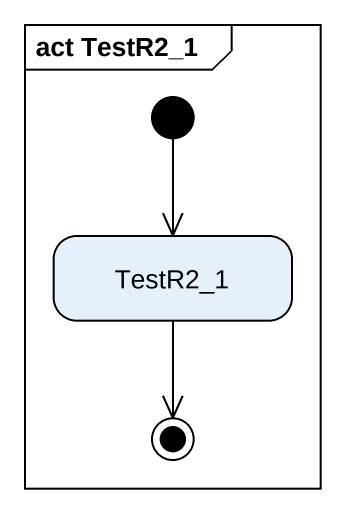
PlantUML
@startuml
mainframe act TestR2_1
hide empty description
state TestR2_1
[*] --> TestR2_1
TestR2_1 --> [*]
@enduml
